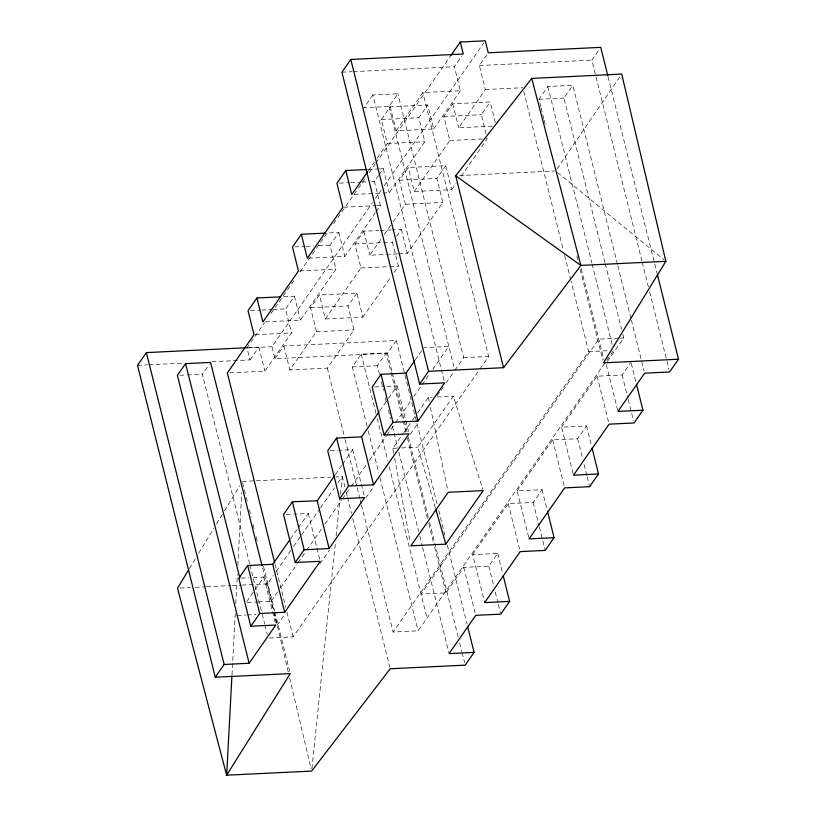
<?xml version="1.0" encoding="UTF-8"?>
<svg xmlns="http://www.w3.org/2000/svg" width="816" height="816" viewBox="0 0 816 816"><rect width="100%" height="100%" fill="white"/><g stroke="black" fill="none" stroke-linecap="round" stroke-linejoin="round"><path stroke-width="0.61" stroke-dasharray="4.08 3.06" d="M232.009 674.73L235.263 613.683M235.814 603.514L237.374 574.26M237.844 565.355L241.72 492.864M311.885 768.56L335.325 543.568M336.121 535.99L339.935 499.331M340.466 494.282L342.302 476.585L335.978 476.891M189.404 568.568L196.024 557.675M198.665 553.319L213.884 528.268M216.526 523.903L223.808 511.928M224.471 510.836L239.68 485.775M557.104 168.83L620.272 76.174M335.325 474.667L341.853 465.263M342.577 464.222L352.716 449.596L338.966 450.259M372.892 94.972L363.997 107.722L388.997 106.508L397.882 93.769L372.892 94.972L444.669 382.857M249.635 563.785L202.358 374.177L209.182 364.385M377.165 158.1L387.325 143.534L381.347 119.544L390.232 106.804L427.727 104.989L433.704 128.979L396.209 130.795L390.232 106.804M368.465 170.595L374.269 162.262M396.209 130.795L422.872 92.555L460.367 90.739L454.39 66.749L461.907 55.967M212.058 361.743L249.971 359.907L246.983 347.912L264.455 322.85M271.004 313.456L294.301 280.051M300.125 271.697L327.063 233.07M333.611 223.676L357.632 189.22M358.367 188.17L365.639 177.735M369.281 172.513L375.105 164.159M375.839 163.118L450.82 55.58M249.971 359.907L258.866 347.157L246.228 347.769M229.847 372.841L264.843 371.147L291.506 332.918L285.529 308.927L294.413 296.177L283.162 296.718M265.404 321.861L300.39 320.168L335.947 269.188L329.96 245.198L338.844 232.448L327.604 232.988M376.023 211.701L380.378 205.459L374.401 181.468L378.502 175.583M379.185 174.604L383.285 168.718L379.532 168.902M354.277 194.402L389.263 192.709L424.82 141.729L418.832 117.739L427.727 104.989M274.972 358.693L283.856 345.953L396.331 340.507L387.437 353.257L274.972 358.693L271.973 346.698L372.443 202.623M375.35 198.451L381.174 190.097M384.081 185.926L483.817 42.891M308.591 258.193L344.831 256.438L375.299 212.741M433.704 128.979L460.367 90.739M356.898 293.158L348.014 305.898L353.991 329.888L327.328 368.128L289.833 369.944L316.496 331.704L310.519 307.714L319.403 294.964L356.898 293.158L362.875 317.149L325.39 318.954L319.403 294.964M325.39 318.954L360.937 267.974L354.96 243.984L363.844 231.234L378.838 230.51M393.037 221.932L405.379 204.245L399.391 180.254L408.275 167.504L445.771 165.699L451.748 189.689L414.263 191.495L408.275 167.504M414.263 191.495L449.81 140.515L443.833 116.525L452.717 103.775L490.212 101.969L495.292 122.359M492.436 126.133L458.694 127.765L485.357 89.536L479.38 65.545L487.58 53.774M397.321 253.898L369.821 255.224L381.429 238.578M384.336 234.416L392.312 222.972M394.077 272.401L398.432 266.159L392.445 242.168L393.812 240.21M396.545 236.283L401.329 229.429L392.588 229.847M398.565 253.837L407.317 253.419L442.864 202.429L436.886 178.439L445.771 165.699M486.101 133.906L481.318 114.709L490.212 101.969M362.875 317.149L391.17 276.563M451.748 189.689L456.103 183.447M461.183 176.154L487.305 138.7L483.551 138.883M367.078 426.105L352.318 366.914L361.213 354.175L386.203 352.961L402.849 419.74M540.804 106.672L538.958 99.256L547.842 86.506L572.842 85.303L617.508 264.455M379.471 374.36L377.318 365.711L386.203 352.961M604.962 262.517L563.948 98.042L572.842 85.303M641.947 261.028L591.855 60.098L599.372 49.317M246.779 601.525L254.602 590.305M255.306 589.285L263.843 577.045L250.094 577.718M379.736 410.836L387.722 399.391M388.447 398.351L397.157 385.866L385.907 386.407M415.283 359.856L421.678 350.686M288.232 671.874L267.475 583.828L273.289 575.494M276.196 571.333L290.72 550.504M293.627 546.343L300.9 535.928M301.624 534.888L319.78 508.858M320.515 507.817L334.315 488.039M337.946 482.827L342.302 476.585L345.066 487.672M277.613 591.926L271.065 601.331L273.452 610.929M280.531 587.755L297.289 563.723M298.013 562.673L306.031 551.188M306.755 550.137L322.055 528.197M324.972 524.025L341.72 499.994M342.455 498.943L350.462 487.458M351.196 486.407L366.496 464.467M369.403 460.295L386.162 436.264M386.886 435.214L394.903 423.728M395.627 422.678L410.927 400.738M413.845 396.566L429.869 373.575M432.786 369.403L448.81 346.412L423.81 347.626M393.751 453.349L392.822 448.351L402.982 433.786M403.706 432.745L411.682 421.301M412.417 420.26L416.762 414.018M417.486 412.978L428.369 397.372L432.123 397.188M277.042 625.321L285.059 613.826M320.025 563.683L329.491 550.096M365.915 497.862L373.932 486.367M410.356 434.132L418.363 422.647M437.305 395.474L440.222 391.303M440.946 390.252L443.139 387.121M446.046 382.939L454.063 371.453M454.787 370.403L463.682 357.663L397.882 93.769M435.336 507.766L417.823 447.148L453.37 396.158L482.797 489.396M269.402 638.01L293.148 636.857L479.227 370.005M479.951 368.954L488.672 356.449L422.872 92.555M604.758 363.151L418.118 630.809L393.128 632.023L588.652 351.614L571.118 281.326M606.808 360.213L613.642 350.401M618.773 338.191L598.771 339.16L421.025 594.079L446.015 592.865L463.794 567.375L488.784 566.171L497.678 553.421L472.678 554.635L484.643 602.616M472.678 554.635L508.235 503.645L533.225 502.442L542.11 489.692L517.12 490.906L529.084 538.886M517.12 490.906L552.667 439.916L577.657 438.712L586.551 425.962L561.551 427.176L573.526 475.157M561.551 427.176L597.108 376.186L622.088 374.983L630.982 362.233M607.41 361.406L623.771 337.946L622.843 334.244M290.506 538.815L297.636 528.697M298.35 527.687L308.326 513.529L294.678 514.08M341.914 72.196L352.022 71.706M353.287 71.645L454.39 66.749M479.38 65.545L591.855 60.098M485.357 89.536L522.852 87.72M538.958 99.256L563.948 98.042M381.347 119.544L418.832 117.739M443.833 116.525L481.318 114.709M387.325 143.534L424.82 141.729M449.81 140.515L482.307 138.944M368.291 169.442L378.287 168.963M459.49 175.583L554.401 170.993M339.405 183.151L349.401 182.672M350.656 182.611L360.652 182.131M361.906 182.07L366.904 181.825M371.902 181.58L374.401 181.468M399.391 180.254L436.886 178.439M344.138 207.203L375.38 205.693M376.635 205.632L380.378 205.459M405.379 204.245L442.864 202.429M380.093 230.449L391.333 229.908M294.974 246.881L304.97 246.401M306.214 246.34L313.711 245.983M318.709 245.738L329.96 245.198M354.96 243.984L392.445 242.168M299.696 270.932L335.947 269.188M360.937 267.974L388.426 266.648M389.681 266.587L398.432 266.159M250.532 310.61L260.528 310.131M261.783 310.07L271.779 309.59M273.023 309.529L285.529 308.927M310.519 307.714L348.014 305.898M255.265 334.662L291.506 332.918M316.496 331.704L353.991 329.888M246.983 347.912L271.973 346.698M620.017 338.13L623.771 337.946M137.506 365.354L147.614 364.864M148.879 364.803L182.998 363.151M463.682 357.663L488.672 356.449M588.652 351.614L608.644 350.645M179.867 375.268L186.109 374.962M187.364 374.901L202.358 374.177M352.318 366.914L377.318 365.711M374.656 386.947L384.652 386.468M437.121 396.943L453.37 396.158M330.225 450.677L337.722 450.32M392.822 448.351L396.576 448.178M401.574 447.933L417.823 447.148M242.332 481.42L254.98 480.808M256.244 480.746L330.919 477.136M241.352 578.136L248.849 577.779M180.03 588.061L190.169 587.571M195.238 587.326L205.377 586.826M206.642 586.765L230.724 585.602M231.989 585.541L240.863 585.113M242.128 585.052L267.475 583.828M247.319 602.483L257.315 601.994M258.56 601.933L271.065 601.331L262.018 565.621M237.221 615.478L245.973 615.05M247.228 614.989L255.969 614.57M285.988 514.417L293.434 514.121M557.634 172.543L663.898 259.702M608.114 76.939L656.982 272.942M642.253 262.262L648.404 286.916M649.638 291.853L668.998 369.515M617.824 265.69L631.064 318.821M631.38 320.056L644.008 370.719M631.288 363.467L635.888 381.919M605.268 263.752L621.608 329.297M622.088 374.983L627.922 398.351M628.228 399.585L633.44 420.495M547.842 86.506L591.814 262.854M592.12 264.088L612.102 344.24M606.298 364.67L617.651 410.193M541.12 107.916L543.895 119.044M544.201 120.278L545.129 123.991M581.196 268.668L603.86 359.55M576.83 255.826L578.054 260.743M580.207 269.351L602.902 360.397M597.108 376.186L609.073 424.167M523.77 91.412L563.438 250.492M564.662 255.428L570.812 280.092M586.551 425.962L591.457 445.648M577.657 438.712L582.573 458.388M584.103 464.549L586.867 475.616M587.173 476.85L589.621 486.693M552.667 439.916L564.631 487.897M452.717 103.775L458.694 127.765M542.11 489.692L547.322 510.602M533.225 502.442L539.05 525.81M539.356 527.044L545.19 550.423M508.235 503.645L520.19 551.626M388.997 106.508L454.196 368.006M497.678 553.421L502.585 573.107M488.784 566.171L494.006 587.081M495.23 592.008L497.995 603.075M498.301 604.309L500.443 612.918M401.329 229.429L407.317 253.419M383.285 168.718L389.263 192.709M463.794 567.375L475.759 615.356M396.331 340.507L437.203 504.461M438.743 510.622L444.893 535.276M447.352 545.139L467.017 624.036M363.844 231.234L369.821 255.224M397.157 385.866L408.806 432.613M387.437 353.257L392.047 371.749M392.363 372.983L404.042 419.822M404.348 421.056L407.113 432.154M408.337 437.08L428.318 517.211M429.553 522.138L458.439 638.01M459.673 642.947L461.815 651.576M462.131 652.8L464.59 662.663M403.165 420.974L405.94 432.103M407.48 438.294L427.523 518.67M428.757 523.617L433.378 542.171M434.612 547.118L446.015 592.865M381.317 381.776L383.479 390.425M385.325 397.831L386.56 402.778M388.406 410.193L390.558 418.843M392.414 426.248L397.647 447.26M398.881 452.197L418.598 531.277M419.832 536.214L422.29 546.098M422.596 547.332L448.79 652.361M338.844 232.448L344.831 256.438M361.213 354.175L376.013 413.528M377.247 418.475L387.722 460.52M389.263 466.701L427.003 618.069M368.312 431.042L378.767 472.974M379.991 477.901L418.118 630.809M352.716 449.596L364.681 497.576M327.328 368.128L344.852 438.416M345.158 439.651L356.847 486.509M357.153 487.744L359.917 498.841M360.223 500.075L361.151 503.778M361.457 505.012L393.128 632.023M346.3 492.599L347.218 496.291M347.524 497.525L351.523 513.539M352.747 518.466L389.915 667.529M294.413 296.177L300.39 320.168M283.856 345.953L289.833 369.944M308.326 513.529L319.933 560.072M258.866 347.157L264.843 371.147M275.012 564.101L285.773 607.267M286.997 612.194L293.148 636.857M242.638 482.654L246.014 496.199M246.32 497.434L247.248 501.126M249.39 509.755L251.236 517.14M253.082 524.535L254.306 529.462M256.153 536.857L257.377 541.783M263.527 566.416L274.584 610.766M274.89 612L289.945 672.364M273.748 612.133L276.746 624.128M263.843 577.045L275.808 625.025M249.941 565.019L261.61 611.806M262.222 614.264L264.598 623.791M264.894 624.974L267.26 634.501M289.69 678.076L311.039 768.611M428.369 397.372L429.4 402.298M430.43 407.235L447.933 491.069M394.669 458.347L410.173 542.079"/><path stroke-width="1.22" d="M231.938 676.005L226.644 775.2L311.62 771.089L390.221 668.763L465.202 665.132L474.086 652.382L467.629 626.494M188.741 569.66L177.5 588.183L226.644 775.2L290.251 673.598L215.271 677.229L137.506 365.354L146.39 352.604L246.228 347.769M215.271 677.229L224.155 664.479L249.145 663.265L275.808 625.025L250.808 626.239L259.702 613.499L284.692 612.286L320.239 561.306L295.249 562.51L304.133 549.77L329.134 548.556L364.681 497.576L339.691 498.78L348.575 486.04L373.565 484.826L409.112 433.847L384.122 435.05L393.006 422.311L418.006 421.097L444.669 382.857L419.669 384.071L428.563 371.321L503.543 367.69L455.685 175.766L531.736 78.418L621.71 74.062L665.866 261.314L603.514 362.855L678.494 359.234L657.288 274.176M329.134 548.556L317.22 500.789L334.601 475.708M607.808 75.704L600.739 47.359L488.264 52.795L485.275 40.8L460.285 42.014L463.274 54.009L350.798 59.446L341.914 72.196L419.669 384.071M262.018 565.621L210.548 362.437L185.558 363.64L177.368 375.38L249.145 663.265M280.663 296.84L256.918 297.993L248.033 310.733L254.011 334.723L227.348 372.963L274.696 562.867M325.105 233.111L301.359 234.263L292.475 247.003L298.452 270.994L262.905 321.983L256.918 297.993M367.037 169.504L345.79 170.534L336.906 183.274L342.893 207.264L307.336 258.254L301.359 234.263M367.741 171.635L351.778 194.524L345.79 170.534M450.82 55.58L460.285 42.014M289.792 539.835L272.728 564.305L247.738 565.519L238.843 578.258L250.808 626.239M379.012 411.876L361.6 436.846L336.61 438.059L327.726 450.799L339.691 498.78M414.569 360.876L406.042 373.116L381.041 374.33L372.157 387.07L384.122 435.05M317.22 500.789L292.393 501.769L283.509 514.519L295.249 562.51M445.852 544.139L483.184 490.61L448.188 492.303L410.866 545.833L445.852 544.139L435.693 508.98M503.197 575.566L509.633 601.402L500.749 614.152L475.759 615.356L449.096 653.596L474.086 652.382M547.638 511.836L554.074 537.673L545.19 550.423L520.19 551.626L484.643 602.616L509.633 601.402M592.069 448.106L598.516 473.943L589.621 486.693L564.631 487.897L529.084 538.886L554.074 537.673M636.5 384.377L642.947 410.213L634.052 422.963L609.073 424.167L573.526 475.157L598.516 473.943M678.494 359.234L669.61 371.974L644.62 373.187L617.957 411.427L642.947 410.213M503.543 367.69L580.89 265.424L665.866 261.314M455.685 175.766L580.89 265.424L531.736 78.418M185.558 363.64L239.833 577.912M350.798 59.446L428.563 371.321M406.042 373.116L418.006 421.097M381.041 374.33L393.006 422.311M361.6 436.846L373.565 484.826M336.61 438.059L348.575 486.04M272.728 564.305L284.692 612.286M247.738 565.519L259.702 613.499M146.39 352.604L224.155 664.479M292.393 501.769L304.133 549.77"/></g></svg>
